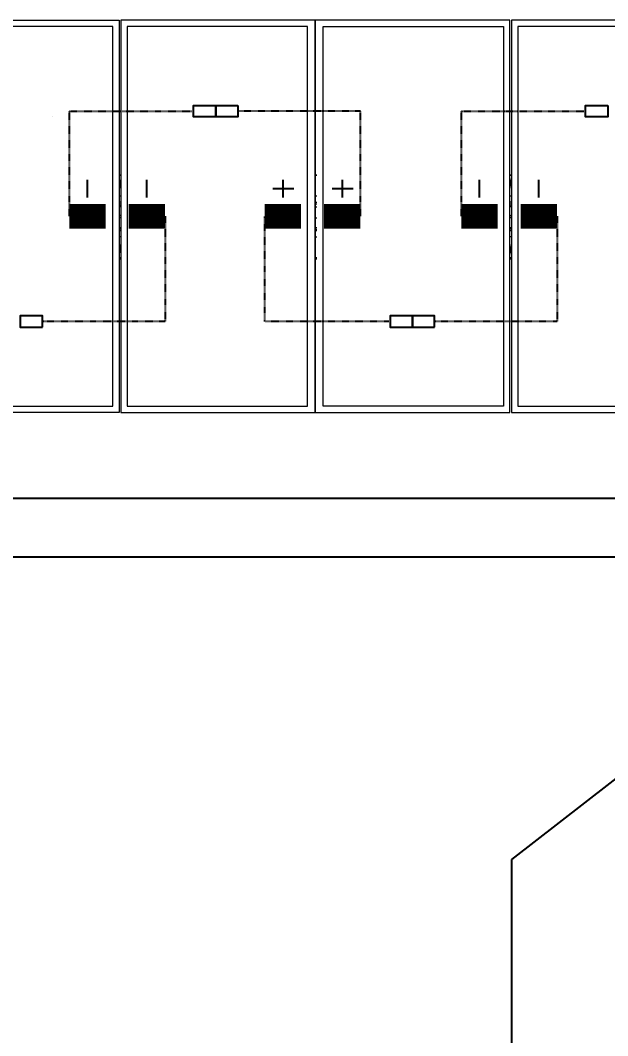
# Model space of a CAD drawing. Header units: feet. Extents: x -13743 to 68376, y -48 to 67763.
# Drawn here: x 3918.8 to 4039, y 2295.8 to 2503.8 of the extents above; entities that cross this region are included whole.
import ezdxf
from ezdxf import colors
from ezdxf.entities.mleader import LeaderData, LeaderLine
from ezdxf.lldxf.tags import DXFTag
from ezdxf.math import Vec2, Vec3

# ---------------------------------------------------------------- set-up
doc = ezdxf.new("R2010")
doc.units = ezdxf.units.FT
doc.header["$MEASUREMENT"] = 0
doc.linetypes.add('HIDDEN', pattern=[0.375, 0.25, -0.125])
for name, color, linetype in [('E-DC HARNESS-NEG', 170, 'DC HARNESS CABLE'), ('E-DC HARNESS-POS', 10, 'DC HARNESS CABLE'), ('E-HARN-COMP', 8, 'Continuous'), ('E-TRNK-CABL-NEG', 6, 'HIDDEN'), ('E-TRUNK-CABLE-POS', 6, 'HIDDEN'), ('G-ANNO-TEXT', 1, 'Continuous'), ('Polarity-Text', 7, 'Continuous')]:
    doc.layers.add(name, color=color, linetype=linetype)
doc.styles.add('NEI-A', font='arial.ttf')
doc.styles.get("Standard").update_dxf_attribs({"font": 'arial.ttf'})
tags = doc.linetypes.add('DC HARNESS CABLE', pattern='A,0.5,-0.2,["DH",Standard,S=0.1,R=0,X=-0.1,Y=-0.05],-0.2', length=0.9).pattern_tags.tags
tags[6] = DXFTag(74, 10)

# ---------------------------------------------------------------- blocks, each defined once
blk = doc.blocks.new('A$C47dfd34d')
at = {"lineweight": 5}
for points in [[(8.773, 0.4133), (8.978, 0.4133), (8.978, 0), (8.773, 0)], [(8.9796, 0), (9.1846, 0), (9.1846, 0.4133), (8.9796, 0.4133)], [(9.1846, 0.4133), (9.1846, 0), (9.3896, 0), (9.3896, 0.4133)], [(9.5963, 0.4133), (9.3913, 0.4133), (9.3913, 0), (9.5963, 0)], [(8.7796, 0.4067), (8.7796, 0.0067), (8.9713, 0.0067), (8.9713, 0.4067)], [(8.9863, 0.0067), (9.1763, 0.0067), (9.1763, 0.4067), (8.9863, 0.4067)], [(9.383, 0.4067), (9.383, 0.0067), (9.193, 0.0067), (9.193, 0.4067)], [(9.398, 0.0067), (9.5896, 0.0067), (9.5896, 0.4067), (9.398, 0.4067)], [(8.9796, 0.25), (8.978, 0.25)], [(9.1863, 0.25), (9.1846, 0.25)], [(9.3913, 0.25), (9.3896, 0.25)]]:
    blk.add_lwpolyline(points, close=True, dxfattribs=at)
for points in [[(8.978, 0.2467), (8.978, 0.2433)], [(8.9796, 0.2467), (8.978, 0.235)], [(9.1846, 0.235), (9.1846, 0.2467), (9.1846, 0.2433)], [(9.3896, 0.235), (9.3913, 0.2467), (9.3913, 0.2433)], [(8.978, 0.2283), (8.9796, 0.2283)], [(9.1846, 0.2283), (9.1863, 0.2283)], [(9.3896, 0.2283), (9.3913, 0.2283)], [(8.9796, 0.2217), (8.978, 0.2217)], [(8.978, 0.22), (8.9796, 0.22)], [(8.9796, 0.2167), (8.978, 0.2167), (8.9796, 0.2183)], [(9.1846, 0.2217), (9.1863, 0.2217)], [(9.1846, 0.22), (9.1863, 0.22)], [(9.1846, 0.2183), (9.1846, 0.2167), (9.1863, 0.2167)], [(9.3913, 0.2217), (9.3896, 0.2217)], [(9.3896, 0.22), (9.3913, 0.22)], [(9.3913, 0.2167), (9.3896, 0.2167), (9.3913, 0.2183)], [(8.978, 0.2067), (8.9796, 0.2083)], [(8.9796, 0.205), (8.978, 0.205)], [(9.1846, 0.2067), (9.1846, 0.2083)], [(9.1846, 0.205), (9.1863, 0.205)], [(9.3896, 0.2067), (9.3913, 0.2083)], [(9.3913, 0.205), (9.3896, 0.205)], [(8.978, 0.195), (8.9796, 0.195)], [(8.9796, 0.1933), (8.978, 0.1933)], [(9.1846, 0.195), (9.1863, 0.195)], [(9.1846, 0.1933), (9.1863, 0.1933)], [(9.3896, 0.195), (9.3913, 0.195)], [(9.3913, 0.1933), (9.3896, 0.1933)], [(8.978, 0.1917), (8.9796, 0.1917)], [(8.9796, 0.185), (8.978, 0.185)], [(9.1846, 0.1917), (9.1863, 0.1917)], [(9.1846, 0.185), (9.1863, 0.185)], [(9.3896, 0.1917), (9.3913, 0.1917)], [(9.3913, 0.185), (9.3896, 0.185)], [(8.978, 0.1783), (8.9796, 0.1667)], [(9.1846, 0.17), (9.1846, 0.1667), (9.1846, 0.1783)], [(9.3913, 0.17), (9.3913, 0.1667), (9.3896, 0.1783)], [(8.978, 0.17), (8.978, 0.1667)], [(8.978, 0.1667), (8.978, 0.1667)], [(8.978, 0.1633), (8.9796, 0.1633)], [(8.978, 0.1617), (8.9796, 0.1617)], [(9.1846, 0.1667), (9.1846, 0.1667)], [(9.1846, 0.1633), (9.1863, 0.1633)], [(9.1846, 0.1617), (9.1863, 0.1617)], [(9.3896, 0.1633), (9.3913, 0.1633)], [(9.3896, 0.1617), (9.3913, 0.1617)], [(9.3913, 0.1667), (9.3913, 0.1667)]]:
    blk.add_lwpolyline(points, dxfattribs=at)

msp = doc.modelspace()

# ---------------------------------------------------------------- linework, layer by layer
at = {"color": 142}
msp.add_lwpolyline([(3925.33, 2484.06), (3925.33, 2484.06)], dxfattribs=at)
at = {"layer": 'E-DC HARNESS-NEG', "ltscale": 0.5}
msp.add_lwpolyline([(3860.4, 2393.92), (4123.5, 2393.92)], dxfattribs=at)
at = {"layer": 'E-DC HARNESS-POS', "ltscale": 0.5}
msp.add_lwpolyline([(3860.4, 2405.92), (4141.5, 2405.92)], dxfattribs=at)
at = {"layer": 'E-HARN-COMP'}
for points in [[(3958.78, 2486.39), (3958.78, 2484.06), (3954.21, 2484.06), (3954.21, 2486.39)], [(3963.34, 2486.39), (3963.34, 2484.06), (3958.78, 2484.06), (3958.78, 2486.39)], [(4039.04, 2486.39), (4039.04, 2484.06), (4034.48, 2484.06), (4034.48, 2486.39)], [(3923.34, 2440.99), (3923.34, 2443.31), (3918.78, 2443.31), (3918.78, 2440.99)], [(3999.05, 2440.99), (3999.05, 2443.31), (3994.48, 2443.31), (3994.48, 2440.99)], [(4003.61, 2440.99), (4003.61, 2443.31), (3999.05, 2443.31), (3999.05, 2440.99)]]:
    msp.add_lwpolyline(points, close=True, dxfattribs=at)
at = {"layer": 'E-HARN-COMP', "const_width": 5}
for points in [[(3928.82, 2463.69), (3936.28, 2463.69)], [(3948.41, 2463.69), (3940.96, 2463.69)], [(3968.82, 2463.69), (3976.27, 2463.69)], [(3988.41, 2463.69), (3980.96, 2463.69)], [(4009.09, 2463.69), (4016.55, 2463.69)], [(4028.68, 2463.69), (4021.23, 2463.69)]]:
    msp.add_lwpolyline(points, dxfattribs=at)
at = {"layer": 'E-TRNK-CABL-NEG', "ltscale": 0.1}
for points in [[(3928.82, 2463.69), (3928.82, 2485.22), (3954.21, 2485.22)], [(4009.09, 2463.69), (4009.09, 2485.22), (4034.48, 2485.22)], [(3948.41, 2463.69), (3948.41, 2442.15), (3923.34, 2442.15)], [(4028.68, 2463.69), (4028.68, 2442.15), (4003.61, 2442.15)]]:
    msp.add_lwpolyline(points, dxfattribs=at)
at = {"layer": 'E-TRUNK-CABLE-POS', "ltscale": 0.1}
for points in [[(3988.41, 2463.69), (3988.41, 2485.22), (3963.34, 2485.22)], [(3994.21, 2442.15), (3968.82, 2442.15), (3968.82, 2463.69)]]:
    msp.add_lwpolyline(points, dxfattribs=at)
at = {"layer": 'Polarity-Text'}
for p, q in [((3932.47, 2471.15), (3932.47, 2467.53)), ((3944.61, 2471.15), (3944.61, 2467.53)), ((3972.51, 2471.15), (3972.51, 2467.53)), ((3984.65, 2471.15), (3984.65, 2467.53)), ((4012.74, 2471.15), (4012.74, 2467.53)), ((4024.88, 2471.15), (4024.88, 2467.53)), ((3974.79, 2469.34), (3970.51, 2469.34)), ((3986.92, 2469.34), (3982.65, 2469.34))]:
    msp.add_line(p, q, dxfattribs=at)

# ---------------------------------------------------------------- block references
at = {"xscale": 194.318304, "yscale": 194.318304, "zscale": 194.318304}
msp.add_blockref('A$C47dfd34d', (2194.43, 2423.53), dxfattribs=at)

# ---------------------------------------------------------------- next in the draw order: leaders
at = {"layer": 'G-ANNO-TEXT'}
ml = msp.add_multileader_mtext('Standard', dxfattribs=at)
ml.set_content('(-) SHORT BLA HARNESS ', color=256, style='NEI-A')
ml.set_leader_properties()
ml.build(insert=Vec2(0, 0))
ml.multileader.update_dxf_attribs({"dogleg_length": 0.36, "arrow_head_size": 22.51})
ctx = ml.context
ctx.base_point, ctx.char_height, ctx.arrow_head_size, ctx.landing_gap_size, ctx.plane_origin, ctx.plane_x_axis, ctx.plane_y_axis = Vec3(4019.36, 2285.81, -22.9), 20, 22.51, 23.05, Vec3(-1557.42, -5154.31, -22.9), Vec3(0, -1), Vec3(1, 0)
notes = []
notes.append((ctx, [(0, (1, 1, 0), (4019.36, 2331.91, -22.9), (0, -1), 46.1, [(1, [(4124.67, 2413.96, -22.9)], 0, [])])]))
ctx.mtext.insert, ctx.mtext.text_direction, ctx.mtext.rotation, ctx.mtext.width, ctx.mtext.flow_direction = Vec3(4032.3, 2262.76, -22.9), Vec3(0, -1), 4.712389, 451.5779, 5
ctx.mtext.has_bg_fill, ctx.mtext.bg_color, ctx.mtext.bg_scale_factor, ctx.mtext.bg_transparency, ctx.mtext.use_window_bg_color = 1, -1073741824, 1.5, 0, 1
for ctx, leaders in notes:
    for number, flags, end, landing, length, lines in leaders:
        leader = LeaderData()
        leader.index, (leader.has_last_leader_line, leader.has_dogleg_vector, leader.attachment_direction) = number, flags
        leader.last_leader_point, leader.dogleg_vector, leader.dogleg_length = Vec3(end), Vec3(landing), length
        for number, points, colour, breaks in lines:
            line = LeaderLine()
            line.index, line.vertices, line.color, line.breaks = number, Vec3.list(points), colors.encode_raw_color(colour), breaks
            leader.lines.append(line)
        ctx.leaders.append(leader)

doc.saveas('drawing.dxf')
